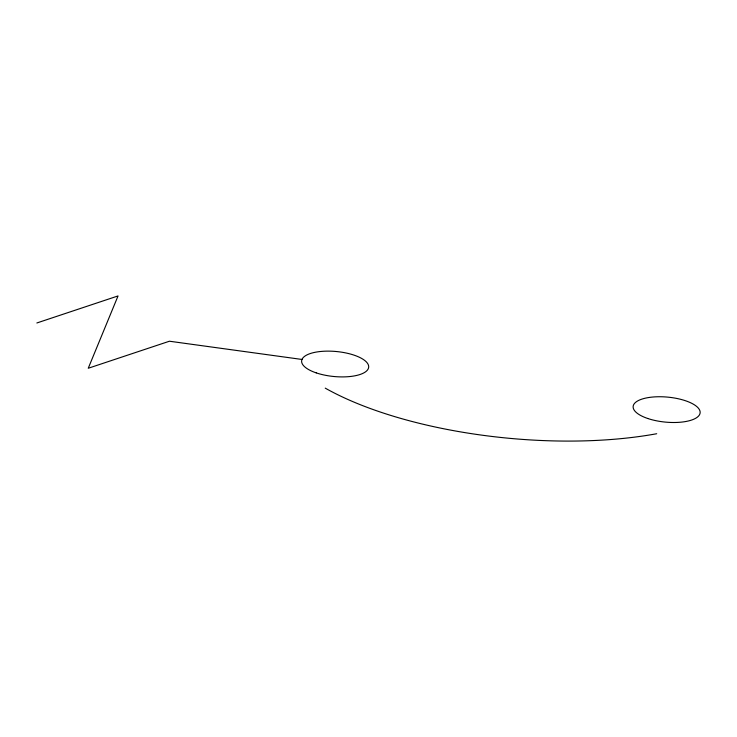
<?xml version="1.0" encoding="UTF-8"?>
<svg xmlns="http://www.w3.org/2000/svg" width="737" height="737" viewBox="0 0 737 737"><rect width="100%" height="100%" fill="white"/><g stroke="black" fill="none" stroke-linecap="round" stroke-linejoin="round"><path stroke-width="1.11" d="M36.85 322.981L118.04 295.933L88.247 368.26L169.436 341.222L302.023 359.463M656.704 433.734A243.919 90.983 5.4 0 1 325.238 388.132M316.219 372.876A33.653 12.547 5.4 0 0 368.592 367.708A33.653 12.547 5.4 0 0 320.706 351.475A33.653 12.547 5.4 0 0 316.219 372.876M647.685 418.469A33.644 12.547 5.4 0 0 700.049 413.31A33.644 12.547 5.4 0 0 652.171 397.086A33.644 12.547 5.4 0 0 647.685 418.469"/></g></svg>
